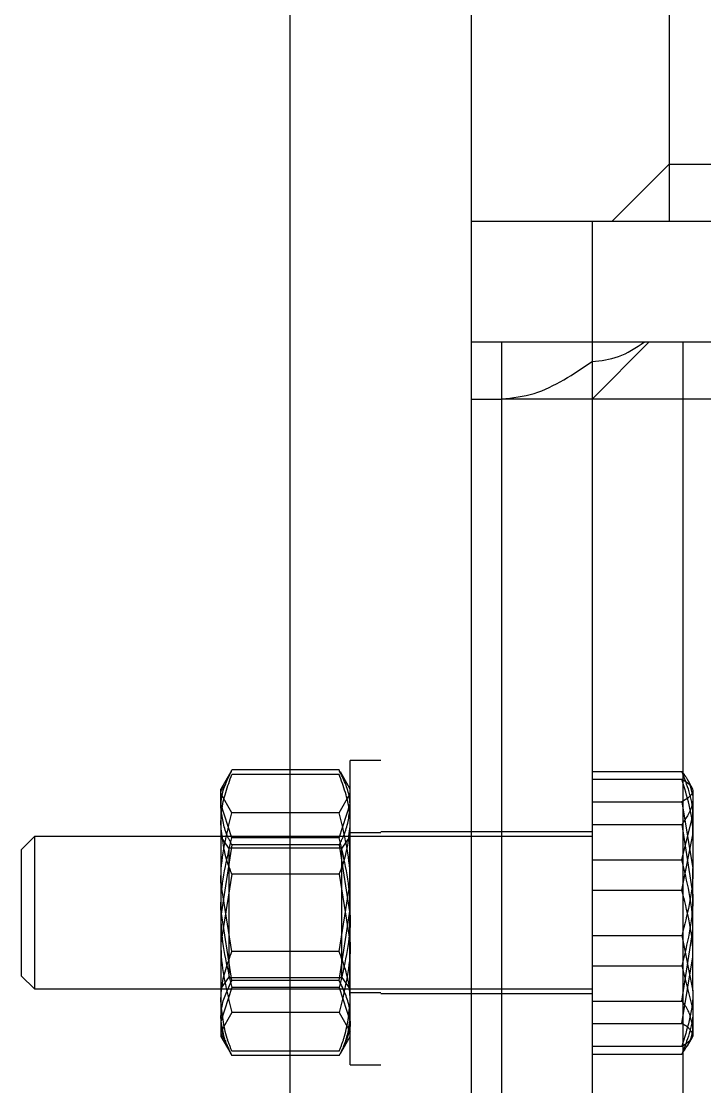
# Model space of a CAD drawing. Header units: metres. Extents: x 0 to 63075, y 0 to 44550.
# Drawn here: x 14160.6 to 14196.5, y 27081.8 to 27137.8 of the extents above; entities that cross this region are included whole.
import ezdxf

# ---------------------------------------------------------------- set-up
doc = ezdxf.new("R2010")
doc.units = ezdxf.units.M
doc.header["$LTSCALE"] = 75
doc.linetypes.add('HIDDEN2', pattern=[4.7625, 3.175, -1.5875])
for name, color, linetype in [('SDM', 7, 'Continuous'), ('SL4', 4, 'Continuous'), ('ST1', 7, 'HIDDEN2')]:
    doc.layers.add(name, color=color, linetype=linetype)

# ---------------------------------------------------------------- blocks, each defined once
blk = doc.blocks.new('A$Cb6dca9d5')
at = {"layer": 'SL4'}
for p, q in [((328.24, 215), (328.24, 1004.763)), ((337.765, 1004.763), (337.765, 54.76)), ((348.165, 411.544), (348.165, 390.544)), ((348.165, 390.544), (345.165, 387.544)), ((348.165, 390.544), (373.565, 390.544)), ((337.765, 387.544), (344.115, 387.544)), ((344.115, 387.544), (344.115, 381.194)), ((344.115, 387.544), (375.865, 387.544)), ((337.765, 381.194), (339.358, 381.194)), ((337.765, 381.194), (344.115, 381.194)), ((339.358, 381.194), (339.358, 378.194)), ((339.358, 381.194), (344.115, 381.194)), ((339.358, 381.194), (339.358, 91.194)), ((344.115, 381.194), (344.115, 380.165)), ((344.115, 381.194), (346.869, 381.194)), ((347.115, 381.194), (344.115, 378.194)), ((344.115, 381.194), (375.865, 381.194)), ((348.878, 381.194), (348.878, 378.194)), ((344.115, 378.194), (339.358, 378.194)), ((348.878, 378.194), (344.115, 378.194)), ((344.115, 378.194), (344.115, 86.437)), ((371.108, 378.194), (348.878, 378.194)), ((348.878, 378.194), (348.878, 358.181)), ((344.115, 358.207), (348.834, 358.207)), ((349.415, 357.612), (349.415, 353.51)), ((344.115, 357.017), (348.834, 357.017)), ((348.834, 357.017), (349.415, 353.51)), ((349.415, 347.093), (349.415, 353.51)), ((344.115, 350.004), (348.834, 350.004)), ((348.834, 350.004), (349.415, 347.093)), ((349.415, 347.093), (349.415, 344.697)), ((349.367, 344.611), (349.415, 344.694)), ((344.115, 344.181), (348.834, 344.181)), ((348.878, 344.217), (348.878, 117.694))]:
    blk.add_line(p, q, dxfattribs=at)
for points, knots in [([(344.115, 380.165), (344.581, 380.214), (345.543, 380.317), (346.418, 380.896), (346.869, 381.194)], [0, 0, 0, 0, 0.485291, 1, 1, 1, 1]), ([(339.358, 378.194), (339.935, 378.26), (341.088, 378.39), (342.663, 379.189), (343.627, 379.837), (344.115, 380.165)], [0, 0, 0, 0, 0.331384, 0.661532, 1, 1, 1, 1]), ([(348.834, 358.207), (348.911, 358.163), (349.253, 357.97), (349.344, 357.768), (349.415, 357.612)], [0, 0, 0, 0, 0.223713, 1, 1, 1, 1]), ([(349.415, 357.612), (349.408, 357.563), (349.379, 357.362), (349.069, 357.166), (348.834, 357.017)], [0, 0, 0, 0, 0.241851, 1, 1, 1, 1]), ([(349.415, 353.51), (349.414, 353.427), (349.406, 352.243), (349.11, 351.083), (348.834, 350.004)], [0, 0, 0, 0, 0.070215, 1, 1, 1, 1]), ([(349.415, 347.093), (349.414, 347.024), (349.406, 346.04), (349.11, 345.077), (348.834, 344.181)], [0, 0, 0, 0, 0.070215, 1, 1, 1, 1]), ([(348.834, 344.181), (349.069, 344.33), (349.379, 344.526), (349.408, 344.728), (349.415, 344.776)], [0, 0, 0, 0, 0.7581486, 1, 1, 1, 1])]:
    blk.add_open_spline(points, degree=3, knots=knots, dxfattribs=at)
at = {"layer": 'ST1'}
for p, q in [((328.24, 215), (328.24, 1004.763)), ((333.003, 1004.763), (333.003, 4.763)), ((348.165, 390.544), (348.165, 387.544)), ((348.165, 390.544), (348.165, 387.544)), ((348.878, 381.194), (348.878, 378.194)), ((348.878, 381.194), (348.878, 81.194)), ((344.115, 380.165), (344.115, 378.194)), ((337.765, 378.194), (339.358, 378.194)), ((339.358, 378.194), (339.358, 91.194)), ((331.403, 343.194), (331.403, 359.194)), ((333.003, 359.194), (331.403, 359.194)), ((325.122, 358.594), (324.603, 357.694)), ((325.143, 358.582), (325.183, 358.697)), ((330.822, 358.697), (325.183, 358.697)), ((330.822, 358.467), (325.183, 358.467)), ((330.862, 358.582), (330.822, 358.697)), ((331.403, 357.694), (330.883, 358.594)), ((344.115, 358.623), (348.834, 358.623)), ((348.878, 358.181), (348.878, 344.217)), ((349.415, 357.694), (349.126, 358.194)), ((324.603, 356.728), (324.603, 357.694)), ((325.183, 356.437), (324.603, 357.452)), ((330.822, 356.437), (331.403, 357.452)), ((325.183, 355.132), (324.603, 356.914)), ((324.603, 356.728), (324.603, 351.007)), ((330.822, 355.132), (331.403, 356.914)), ((330.822, 356.437), (325.183, 356.437)), ((348.834, 353.98), (349.415, 356.301)), ((344.115, 355.837), (348.834, 355.837)), ((348.834, 355.837), (349.415, 352.123)), ((314.806, 355.194), (314.115, 354.504)), ((314.806, 355.194), (314.806, 347.194)), ((344.115, 355.194), (314.806, 355.194)), ((325.023, 354.594), (324.603, 355.194)), ((330.822, 355.132), (325.183, 355.132)), ((331.377, 355.194), (330.957, 354.594)), ((331.377, 354.599), (331.377, 355.194)), ((331.403, 355.194), (331.377, 355.194)), ((333.003, 355.394), (331.403, 355.394)), ((337.765, 355.444), (333.003, 355.444)), ((344.115, 355.444), (337.765, 355.444)), ((348.834, 352.384), (349.415, 355.295)), ((314.115, 354.504), (314.115, 347.885)), ((325.183, 354.759), (324.603, 351.007)), ((325.023, 354.594), (325.023, 354.089)), ((330.957, 354.594), (325.023, 354.594)), ((330.822, 354.759), (325.183, 354.759)), ((330.822, 354.759), (331.403, 351.007)), ((330.957, 347.794), (330.957, 354.594)), ((331.377, 347.194), (331.377, 354.599)), ((325.023, 354.089), (325.023, 347.794)), ((344.115, 353.98), (348.834, 353.98)), ((325.183, 353.224), (324.603, 349.588)), ((325.183, 349.164), (324.603, 352.801)), ((330.822, 353.224), (325.183, 353.224)), ((330.822, 353.224), (331.403, 349.588)), ((330.822, 349.164), (331.403, 352.801)), ((344.115, 352.384), (348.834, 352.384)), ((325.183, 347.629), (324.603, 351.381)), ((330.822, 347.629), (331.403, 351.381)), ((324.603, 351.007), (324.603, 345.474)), ((348.834, 346.551), (349.415, 350.265)), ((330.822, 349.164), (325.183, 349.164)), ((344.115, 348.408), (348.834, 348.408)), ((348.834, 345.371), (349.415, 348.878)), ((348.834, 348.408), (349.415, 346.087)), ((314.115, 347.885), (314.806, 347.194)), ((324.603, 347.194), (325.023, 347.794)), ((325.023, 347.794), (330.957, 347.794)), ((330.957, 347.794), (331.377, 347.194)), ((325.183, 347.256), (324.603, 345.474)), ((330.822, 347.629), (325.183, 347.629)), ((330.822, 347.256), (325.183, 347.256)), ((330.822, 347.256), (331.403, 345.474)), ((314.806, 347.194), (344.115, 347.194)), ((331.377, 347.194), (331.403, 347.194)), ((331.403, 346.994), (333.003, 346.994)), ((333.003, 346.944), (337.765, 346.944)), ((337.765, 346.944), (344.115, 346.944)), ((344.115, 346.551), (348.834, 346.551)), ((325.183, 345.951), (324.603, 344.936)), ((330.822, 345.951), (325.183, 345.951)), ((330.822, 345.951), (331.403, 344.936)), ((324.603, 345.474), (324.603, 344.694)), ((344.115, 345.371), (348.834, 345.371)), ((324.603, 344.694), (325.122, 343.794)), ((330.883, 343.794), (331.403, 344.694)), ((349.126, 344.194), (349.367, 344.611)), ((330.822, 343.921), (325.183, 343.921)), ((330.822, 343.692), (325.183, 343.692)), ((344.115, 343.765), (348.834, 343.765)), ((331.403, 343.194), (333.003, 343.194))]:
    blk.add_line(p, q, dxfattribs=at)
for points, knots in [([(324.603, 356.728), (324.611, 356.907), (324.643, 357.573), (324.955, 358.222), (325.183, 358.697)], [0, 0, 0, 0, 0.268634, 1, 1, 1, 1]), ([(324.603, 355.845), (324.611, 356.084), (324.643, 356.971), (324.955, 357.835), (325.183, 358.467)], [0, 0, 0, 0, 0.268634, 1, 1, 1, 1]), ([(331.403, 356.728), (331.394, 356.907), (331.362, 357.573), (331.05, 358.222), (330.822, 358.697)], [0, 0, 0, 0, 0.268634, 1, 1, 1, 1]), ([(331.403, 355.845), (331.394, 356.084), (331.362, 356.971), (331.05, 357.835), (330.822, 358.467)], [0, 0, 0, 0, 0.268634, 1, 1, 1, 1]), ([(348.834, 358.623), (348.911, 358.521), (349.253, 358.067), (349.344, 357.596), (349.415, 357.23)], [0, 0, 0, 0, 0.223713, 1, 1, 1, 1]), ([(349.415, 356.301), (349.414, 356.356), (349.406, 357.14), (349.11, 357.908), (348.834, 358.623)], [0, 0, 0, 0, 0.0702148, 1, 1, 1, 1]), ([(324.603, 357.452), (324.603, 357.476), (324.603, 357.643), (324.744, 357.806), (324.864, 357.945)], [0, 0, 0, 0, 0.144528, 1, 1, 1, 1]), ([(349.415, 355.295), (349.414, 355.365), (349.406, 356.348), (349.11, 357.311), (348.834, 358.207)], [0, 0, 0, 0, 0.070215, 1, 1, 1, 1]), ([(325.183, 354.759), (325.095, 354.924), (324.755, 355.566), (324.668, 356.233), (324.603, 356.728)], [0, 0, 0, 0, 0.257551, 1, 1, 1, 1]), ([(330.822, 354.759), (330.91, 354.924), (331.25, 355.566), (331.337, 356.233), (331.403, 356.728)], [0, 0, 0, 0, 0.257551, 1, 1, 1, 1]), ([(349.415, 357.23), (349.408, 357.116), (349.379, 356.644), (349.069, 356.185), (348.834, 355.837)], [0, 0, 0, 0, 0.241851, 1, 1, 1, 1]), ([(324.603, 352.801), (324.603, 352.887), (324.611, 354.115), (324.908, 355.318), (325.183, 356.437)], [0, 0, 0, 0, 0.070215, 1, 1, 1, 1]), ([(331.403, 352.801), (331.402, 352.887), (331.394, 354.115), (331.097, 355.318), (330.822, 356.437)], [0, 0, 0, 0, 0.0702148, 1, 1, 1, 1]), ([(325.183, 353.224), (325.095, 353.444), (324.755, 354.298), (324.668, 355.186), (324.603, 355.845)], [0, 0, 0, 0, 0.257551, 1, 1, 1, 1]), ([(330.822, 353.224), (330.91, 353.444), (331.25, 354.298), (331.337, 355.186), (331.403, 355.845)], [0, 0, 0, 0, 0.257551, 1, 1, 1, 1]), ([(324.603, 351.381), (324.603, 351.47), (324.611, 352.736), (324.908, 353.978), (325.183, 355.132)], [0, 0, 0, 0, 0.070215, 1, 1, 1, 1]), ([(331.403, 351.381), (331.402, 351.47), (331.394, 352.736), (331.097, 353.978), (330.822, 355.132)], [0, 0, 0, 0, 0.070215, 1, 1, 1, 1]), ([(349.415, 350.265), (349.414, 350.354), (349.406, 351.608), (349.11, 352.837), (348.834, 353.98)], [0, 0, 0, 0, 0.070215, 1, 1, 1, 1]), ([(349.415, 348.878), (349.414, 348.961), (349.406, 350.145), (349.11, 351.305), (348.834, 352.384)], [0, 0, 0, 0, 0.070215, 1, 1, 1, 1]), ([(349.415, 352.123), (349.414, 352.035), (349.406, 350.78), (349.11, 349.551), (348.834, 348.408)], [0, 0, 0, 0, 0.070215, 1, 1, 1, 1]), ([(324.603, 351.007), (324.603, 350.918), (324.611, 349.652), (324.908, 348.41), (325.183, 347.256)], [0, 0, 0, 0, 0.070215, 1, 1, 1, 1]), ([(331.403, 351.007), (331.402, 350.918), (331.394, 349.652), (331.097, 348.41), (330.822, 347.256)], [0, 0, 0, 0, 0.070215, 1, 1, 1, 1]), ([(324.603, 349.588), (324.603, 349.501), (324.611, 348.273), (324.908, 347.07), (325.183, 345.951)], [0, 0, 0, 0, 0.070215, 1, 1, 1, 1]), ([(331.403, 349.588), (331.402, 349.501), (331.394, 348.273), (331.097, 347.07), (330.822, 345.951)], [0, 0, 0, 0, 0.070215, 1, 1, 1, 1]), ([(324.603, 346.543), (324.611, 346.781), (324.643, 347.668), (324.955, 348.532), (325.183, 349.164)], [0, 0, 0, 0, 0.2686336, 1, 1, 1, 1]), ([(331.403, 346.543), (331.394, 346.781), (331.362, 347.668), (331.05, 348.532), (330.822, 349.164)], [0, 0, 0, 0, 0.2686336, 1, 1, 1, 1]), ([(324.603, 345.661), (324.611, 345.84), (324.643, 346.506), (324.955, 347.155), (325.183, 347.629)], [0, 0, 0, 0, 0.268634, 1, 1, 1, 1]), ([(331.403, 345.661), (331.394, 345.84), (331.362, 346.506), (331.05, 347.155), (330.822, 347.629)], [0, 0, 0, 0, 0.268634, 1, 1, 1, 1]), ([(325.183, 343.921), (325.095, 344.141), (324.755, 344.996), (324.668, 345.884), (324.603, 346.543)], [0, 0, 0, 0, 0.257551, 1, 1, 1, 1]), ([(330.822, 343.921), (330.91, 344.141), (331.25, 344.996), (331.337, 345.884), (331.403, 346.543)], [0, 0, 0, 0, 0.257551, 1, 1, 1, 1]), ([(349.415, 345.158), (349.344, 345.524), (349.253, 345.996), (348.911, 346.45), (348.834, 346.551)], [0, 0, 0, 0, 0.776287, 1, 1, 1, 1]), ([(349.415, 346.087), (349.414, 346.032), (349.406, 345.248), (349.11, 344.48), (348.834, 343.765)], [0, 0, 0, 0, 0.070215, 1, 1, 1, 1]), ([(325.183, 343.692), (325.095, 343.857), (324.755, 344.499), (324.668, 345.165), (324.603, 345.661)], [0, 0, 0, 0, 0.257551, 1, 1, 1, 1]), ([(330.822, 343.692), (330.91, 343.857), (331.25, 344.499), (331.337, 345.165), (331.403, 345.661)], [0, 0, 0, 0, 0.257551, 1, 1, 1, 1]), ([(324.603, 345.474), (324.603, 345.432), (324.611, 344.83), (324.908, 344.24), (325.183, 343.692)], [0, 0, 0, 0, 0.070215, 1, 1, 1, 1]), ([(331.403, 345.474), (331.402, 345.432), (331.394, 344.83), (331.097, 344.24), (330.822, 343.692)], [0, 0, 0, 0, 0.0702148, 1, 1, 1, 1]), ([(349.415, 344.776), (349.344, 344.933), (349.253, 345.134), (348.911, 345.328), (348.834, 345.371)], [0, 0, 0, 0, 0.776287, 1, 1, 1, 1]), ([(348.834, 343.765), (349.069, 344.114), (349.379, 344.573), (349.408, 345.044), (349.415, 345.158)], [0, 0, 0, 0, 0.758149, 1, 1, 1, 1]), ([(324.603, 344.936), (324.603, 344.912), (324.603, 344.746), (324.744, 344.582), (324.864, 344.443)], [0, 0, 0, 0, 0.144528, 1, 1, 1, 1])]:
    blk.add_open_spline(points, degree=3, knots=knots, dxfattribs=at)

msp = doc.modelspace()

# ---------------------------------------------------------------- block references
at = {"layer": 'SDM'}
msp.add_blockref('A$Cb6dca9d5', (13846.469, 26739.769), dxfattribs=at)

doc.saveas('drawing.dxf')
